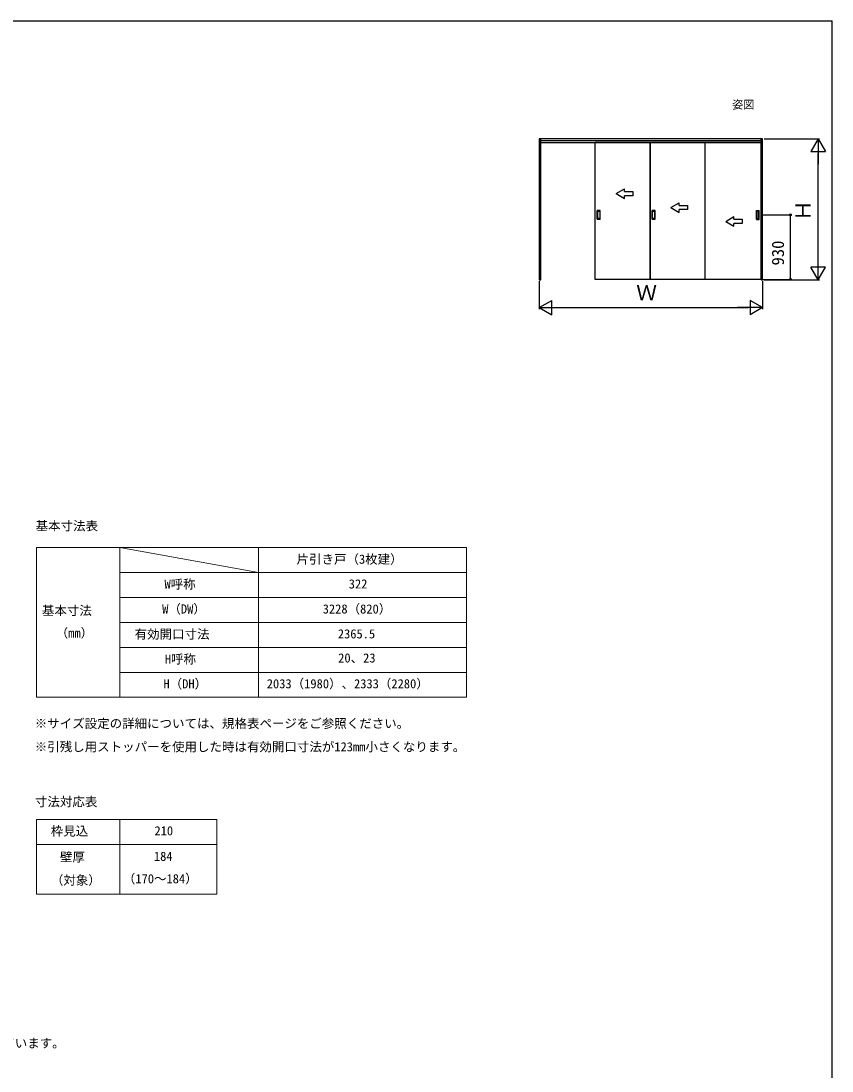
# Model space of a CAD drawing. Units: millimetres, scale not verified. Extents: x -525 to 525, y -783 to 779.
# Drawn here: x -60 to 525, y -10 to 747 of the extents above; entities that cross this region are included whole.
import ezdxf
from ezdxf.enums import TextEntityAlignment as Align

# ---------------------------------------------------------------- set-up
doc = ezdxf.new("R2010")
doc.units = ezdxf.units.MM
doc.header["$LTSCALE"] = 4
doc.layers.add('0-1_TABLE1', color=7, linetype='Continuous', lineweight=18)
for name, color, linetype in [('0-2_USER1', 3, 'Continuous'), ('0-6_YKK_A1', 4, 'Continuous'), ('0-7_YKK_D', 6, 'Continuous'), ('0-8_YKK_ZWAK', 7, 'Continuous')]:
    doc.layers.add(name, color=color, linetype=linetype)
doc.styles.add('ＭＳ ゴシック', font='')
doc.styles.get('ＭＳ ゴシック').set_extended_font_data('MS Gothic')

msp = doc.modelspace()

# ---------------------------------------------------------------- linework, layer by layer
at = {"layer": '0-1_TABLE1'}
for p, q in [((-48.661, 367.01), (261.339, 367.01)), ((-48.661, 367.01), (-48.661, 259.01)), ((11.339, 367.01), (111.339, 349.01)), ((11.339, 367.01), (11.339, 259.01)), ((111.339, 367.01), (111.339, 259.01)), ((261.339, 367.01), (261.339, 259.01)), ((11.339, 349.01), (261.339, 349.01)), ((11.339, 331.01), (261.339, 331.01)), ((11.339, 313.01), (261.339, 313.01)), ((11.339, 295.01), (261.339, 295.01)), ((11.339, 277.01), (261.339, 277.01)), ((-48.661, 259.01), (261.339, 259.01)), ((-48.661, 171.01), (81.339, 171.01)), ((-48.661, 171.01), (-48.661, 117.01)), ((11.339, 171.01), (11.339, 117.01)), ((81.339, 171.01), (81.339, 117.01)), ((-48.661, 153.01), (81.339, 153.01)), ((-48.661, 117.01), (81.339, 117.01))]:
    msp.add_line(p, q, dxfattribs=at)
at = {"layer": '0-6_YKK_A1'}
for p, q in [((315.1, 660.4), (473.8, 660.4)), ((315.1, 658.9), (473.8, 658.9)), ((474.025, 659.1), (354.325, 659.1)), ((354.325, 560.35), (354.325, 659.1)), ((393.825, 560.35), (393.825, 659.1)), ((393.825, 659.1), (393.825, 560.35)), ((433.325, 659.1), (433.325, 560.35)), ((474.025, 560.35), (474.025, 659.1)), ((369.325, 622.12), (375.325, 625.585)), ((369.325, 622.12), (375.325, 618.656)), ((375.325, 623.62), (375.325, 625.585)), ((375.325, 618.656), (375.325, 620.62)), ((408.825, 612.12), (414.825, 615.585)), ((414.825, 613.62), (414.825, 615.585)), ((355.775, 603.65), (355.775, 610.05)), ((357.825, 610.1), (355.825, 610.1)), ((356.075, 604.15), (356.075, 609.55)), ((356.125, 609.6), (357.525, 609.6)), ((357.575, 609.55), (357.575, 604.15)), ((357.875, 603.65), (357.875, 610.05)), ((395.275, 603.65), (395.275, 610.05)), ((397.325, 610.1), (395.325, 610.1)), ((395.575, 604.15), (395.575, 609.55)), ((395.625, 609.6), (397.025, 609.6)), ((397.075, 609.55), (397.075, 604.15)), ((397.375, 603.65), (397.375, 610.05)), ((408.825, 612.12), (414.825, 608.656)), ((414.825, 608.656), (414.825, 610.62)), ((470.475, 603.65), (470.475, 610.05)), ((470.525, 610.1), (472.525, 610.1)), ((470.775, 609.55), (470.775, 604.15)), ((472.225, 609.6), (470.825, 609.6)), ((472.275, 604.15), (472.275, 609.55)), ((472.575, 603.65), (472.575, 610.05)), ((357.825, 603.6), (355.825, 603.6)), ((357.525, 604.1), (356.125, 604.1)), ((397.325, 603.6), (395.325, 603.6)), ((397.025, 604.1), (395.625, 604.1)), ((448.325, 602.12), (454.325, 605.585)), ((448.325, 602.12), (454.325, 605.585)), ((448.325, 602.12), (454.325, 598.656)), ((448.325, 602.12), (454.325, 598.656)), ((454.325, 603.62), (454.325, 605.585)), ((454.325, 603.62), (454.325, 605.585)), ((454.325, 598.656), (454.325, 600.62)), ((454.325, 598.656), (454.325, 600.62)), ((470.525, 603.6), (472.525, 603.6)), ((470.825, 604.1), (472.225, 604.1)), ((474.025, 560.35), (354.325, 560.35))]:
    msp.add_line(p, q, dxfattribs=at)
for points in [[(313.9, 559.95), (315.1, 559.95), (315.1, 661.6), (313.9, 661.6)], [(473.8, 559.95), (475, 559.95), (475, 661.6), (473.8, 661.6)]]:
    msp.add_lwpolyline(points, close=True, dxfattribs=at)
for points in [[(473.8, 660.1), (473.8, 661.6), (315.1, 661.6)], [(375.325, 623.62), (381.325, 623.62), (381.325, 620.62), (375.325, 620.62)], [(414.825, 613.62), (420.825, 613.62), (420.825, 610.62), (414.825, 610.62)], [(454.325, 603.62), (460.325, 603.62), (460.325, 600.62), (454.325, 600.62)], [(454.325, 603.62), (460.325, 603.62), (460.325, 600.62), (454.325, 600.62)]]:
    msp.add_lwpolyline(points, dxfattribs=at)
for centre, start, end in [((355.825, 610.05), 90, 180), ((356.125, 609.55), 90, 180), ((357.525, 609.55), 0, 90), ((357.825, 610.05), 0, 90), ((395.325, 610.05), 90, 180), ((395.625, 609.55), 90, 180), ((397.025, 609.55), 0, 90), ((397.325, 610.05), 0, 90), ((470.525, 610.05), 90, 180), ((470.825, 609.55), 90, 180), ((472.225, 609.55), 360, 90), ((472.525, 610.05), 0, 90), ((355.825, 603.65), 180, 270), ((356.125, 604.15), 180, 270), ((357.525, 604.15), 270, 0), ((357.825, 603.65), 270, 0), ((395.325, 603.65), 180, 270), ((395.625, 604.15), 180, 270), ((397.025, 604.15), 270, 0), ((397.325, 603.65), 270, 0), ((470.525, 603.65), 180, 270), ((470.825, 604.15), 180, 270), ((472.225, 604.15), 270, 360), ((472.525, 603.65), 270, 0)]:
    msp.add_arc(centre, 0.05, start, end, dxfattribs=at)
at = {"layer": '0-7_YKK_D'}
for p, q in [((476, 661.6), (516, 661.6)), ((515, 661.6), (509.75, 652.507)), ((515, 661.6), (520.25, 652.507)), ((515, 661.6), (515, 643.413)), ((509.75, 652.507), (520.25, 652.507)), ((515, 570.45), (515, 651.1)), ((475.356, 606.85), (496, 606.85)), ((495, 560.35), (495, 606.85)), ((515, 559.95), (515, 578.137)), ((515, 559.95), (509.75, 569.043)), ((520.25, 569.043), (509.75, 569.043)), ((515, 559.95), (520.25, 569.043)), ((475.025, 560.35), (496, 560.35)), ((313.9, 558.95), (313.9, 538.95)), ((475, 558.95), (475, 538.95)), ((476, 559.95), (516, 559.95)), ((313.9, 539.95), (322.993, 545.2)), ((322.993, 534.7), (322.993, 545.2)), ((475, 539.95), (465.907, 545.2)), ((465.907, 545.2), (465.907, 534.7)), ((313.9, 539.95), (322.993, 534.7)), ((313.9, 539.95), (332.087, 539.95)), ((324.4, 539.95), (464.5, 539.95)), ((475, 539.95), (456.813, 539.95)), ((475, 539.95), (465.907, 534.7))]:
    msp.add_line(p, q, dxfattribs=at)
for centre in [(495, 606.85), (495, 560.35)]:
    msp.add_circle(centre, 0.637, dxfattribs=at)
at = {"layer": '0-8_YKK_ZWAK'}
msp.add_line((-525, 746.6), (525, 746.6), dxfattribs=at)
msp.add_lwpolyline([(-525, -783.4), (525, -783.4), (525, 746.6)], dxfattribs=at)

# ---------------------------------------------------------------- texts
at = {"layer": '0-1_TABLE1', "style": 'ＭＳ ゴシック'}
for s, p in [('片引き戸（3枚建）', (138.885, 353.331)), ('W呼称', (43.646, 335.305)), ('322', (176.521, 335.51)), ('基本寸法', (-44.74, 316.317)), ('W（DW）', (41.984, 317.459)), ('3228（820）', (157.754, 317.459)), ('（mm）', (-34.794, 300.141)), ('有効開口寸法', (22.118, 299.305)), ('2365.5', (168.646, 299.51)), ('H呼称', (43.902, 281.305)), ('20、23', (168.902, 282.124)), ('H（DH）', (42.905, 263.459)), ('2033（1980）、2333（2280）', (117.408, 263.536)), ('枠見込', (-38.322, 157.331)), ('210', (36.419, 157.51)), ('壁厚', (-31.726, 138.624)), ('184', (36.035, 139.135)), ('（対象）', (-38.271, 121.936)), ('（170～184）', (13.638, 122.959))]:
    msp.add_text(s, height=6.598, dxfattribs=at).set_placement(p, align=Align.BOTTOM_LEFT)
at = {"layer": '0-2_USER1', "style": 'ＭＳ ゴシック'}
for s, height, p in [('姿図', 5.865, (453, 681.6)), ('基本寸法表', 6.598, (-49.272, 377.371)), ('※サイズ設定の詳細については、規格表ページをご参照ください。', 6.598, (-49.885, 234.911)), ('※引残し用ストッパーを使用した時は有効開口寸法が123mm小さくなります。', 6.598, (-49.885, 218.07)), ('寸法対応表', 6.598, (-49.786, 178.476)), ('※有効開口寸法公式は、枠厚に化粧シート厚も加えて算出しています。', 6.598, (-316.322, 4.413))]:
    msp.add_text(s, height=height, dxfattribs=at).set_placement(p, align=Align.BOTTOM_LEFT)
at = {"layer": '0-7_YKK_D', "style": 'ＭＳ ゴシック'}
for s, height, p in [('Ｈ', 11, (513, 602.423)), ('930', 8.798, (493, 570.339))]:
    msp.add_text(s, height=height, rotation=90, dxfattribs=at).set_placement(p, align=Align.BOTTOM_LEFT)
msp.add_text('Ｗ', height=11, dxfattribs=at).set_placement((383.797, 541.95), align=Align.BOTTOM_LEFT)

doc.saveas('drawing.dxf')
